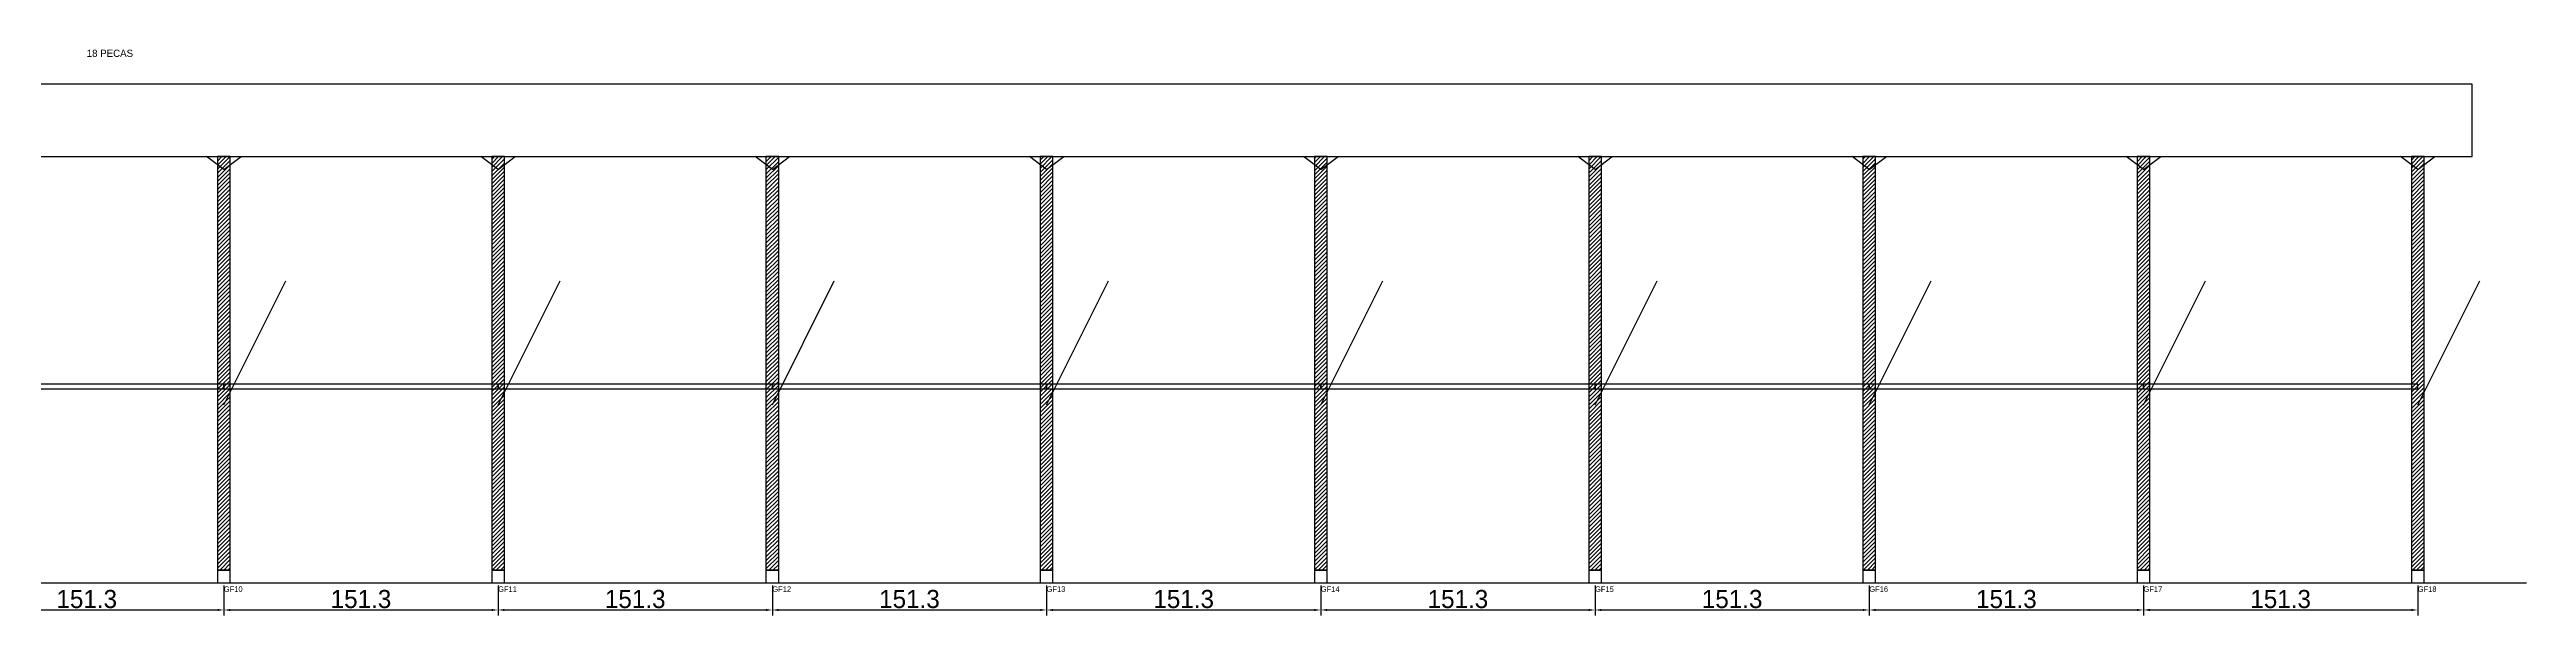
# Model space of a CAD drawing. Header units: metres. Extents: x -30 to 2663, y -25 to 308.
# Drawn here: x 1296 to 2663, y -25 to 287 of the extents above; entities that cross this region are included whole.
import ezdxf

# ---------------------------------------------------------------- set-up
doc = ezdxf.new("R2010")
doc.units = ezdxf.units.M
for name, color, linetype in [('BARRA_ANCORAGEM', 1, 'Continuous'), ('COTA', 241, 'Continuous'), ('GARFOS OK', 3, 'Continuous'), ('NOME DA VIGA', 6, 'Continuous'), ('SARR_7x7', 40, 'Continuous'), ('TIRAS REESCORAMENTO', 252, 'Continuous'), ('VIGAS', 3, 'Continuous')]:
    doc.layers.add(name, color=color, linetype=linetype)
doc.dimstyles.new('EZ DXF', dxfattribs={"dimtxt": 10, "dimasz": 3.5, "dimexe": 3, "dimexo": 1.5, "dimgap": 1, "dimtad": 1, "dimdec": 1, "dimdsep": 46, "dimcen": 2.5, "dimazin": 3, "dimtfac": 1, "dimtmove": 0, "dimatfit": 3})

msp = doc.modelspace()

# ---------------------------------------------------------------- hatches: boundary and pattern name
at = {"layer": 'COTA'}
h = msp.add_hatch(dxfattribs=at)
h.set_pattern_fill('ANSI31', scale=0.5)
h.paths.add_polyline_path([(1388.5, 0), (1395.5, 0), (1395.5, 228), (1388.5, 228)])
h = msp.add_hatch(dxfattribs=at)
h.set_pattern_fill('ANSI31', scale=0.5)
h.paths.add_polyline_path([(1539.83, 0), (1546.83, 0), (1546.83, 228), (1539.83, 228)])
h = msp.add_hatch(dxfattribs=at)
h.set_pattern_fill('ANSI31', scale=0.5)
h.paths.add_polyline_path([(1691.17, 0), (1698.17, 0), (1698.17, 228), (1691.17, 228)])
h = msp.add_hatch(dxfattribs=at)
h.set_pattern_fill('ANSI31', scale=0.5)
h.paths.add_polyline_path([(1842.5, 0), (1849.5, 0), (1849.5, 228), (1842.5, 228)])
h = msp.add_hatch(dxfattribs=at)
h.set_pattern_fill('ANSI31', scale=0.5)
h.paths.add_polyline_path([(1993.83, 0), (2000.83, 0), (2000.83, 228), (1993.83, 228)])
h = msp.add_hatch(dxfattribs=at)
h.set_pattern_fill('ANSI31', scale=0.5)
h.paths.add_polyline_path([(2145.17, 0), (2152.17, 0), (2152.17, 228), (2145.17, 228)])
h = msp.add_hatch(dxfattribs=at)
h.set_pattern_fill('ANSI31', scale=0.5)
h.paths.add_polyline_path([(2296.5, 0), (2303.5, 0), (2303.5, 228), (2296.5, 228)])
h = msp.add_hatch(dxfattribs=at)
h.set_pattern_fill('ANSI31', scale=0.5)
h.paths.add_polyline_path([(2447.83, 0), (2454.83, 0), (2454.83, 228), (2447.83, 228)])
h = msp.add_hatch(dxfattribs=at)
h.set_pattern_fill('ANSI31', scale=0.5)
h.paths.add_polyline_path([(2599.17, 0), (2606.17, 0), (2606.17, 228), (2599.17, 228)])

# ---------------------------------------------------------------- linework, layer by layer
at = {"layer": 'BARRA_ANCORAGEM'}
for p, q in [((1392, 91.2), (1426.2, 159.6)), ((1543.33, 91.2), (1577.53, 159.6)), ((1694.67, 91.2), (1728.87, 159.6)), ((1846, 91.2), (1880.2, 159.6)), ((1997.33, 91.2), (2031.53, 159.6)), ((2148.67, 91.2), (2182.87, 159.6)), ((2300, 91.2), (2334.2, 159.6)), ((2451.33, 91.2), (2485.53, 159.6)), ((2602.67, 91.2), (2636.87, 159.6))]:
    msp.add_line(p, q, dxfattribs=at)
at = {"layer": 'GARFOS OK'}
for p, q in [((1392, 221), (1382.5, 228)), ((1382.5, 228), (1401.5, 228)), ((1392, 221), (1401.5, 228)), ((1543.33, 221), (1533.83, 228)), ((1533.83, 228), (1552.83, 228)), ((1543.33, 221), (1552.83, 228)), ((1694.67, 221), (1685.17, 228)), ((1685.17, 228), (1704.17, 228)), ((1694.67, 221), (1704.17, 228)), ((1846, 221), (1836.5, 228)), ((1836.5, 228), (1855.5, 228)), ((1846, 221), (1855.5, 228)), ((1997.33, 221), (1987.83, 228)), ((1987.83, 228), (2006.83, 228)), ((1997.33, 221), (2006.83, 228)), ((2148.67, 221), (2139.17, 228)), ((2139.17, 228), (2158.17, 228)), ((2148.67, 221), (2158.17, 228)), ((2300, 221), (2290.5, 228)), ((2290.5, 228), (2309.5, 228)), ((2300, 221), (2309.5, 228)), ((2451.33, 221), (2441.83, 228)), ((2441.83, 228), (2460.83, 228)), ((2451.33, 221), (2460.83, 228)), ((2602.67, 221), (2593.17, 228)), ((2593.17, 228), (2612.17, 228)), ((2602.67, 221), (2612.17, 228))]:
    msp.add_line(p, q, dxfattribs=at)
at = {"layer": 'GARFOS OK', "linetype": 'CONTINUOUS'}
msp.add_line((-30, -7), (2662.67, -7), dxfattribs=at)
at = {"layer": 'GARFOS OK'}
for points in [[(1388.5, 0), (1395.5, 0), (1395.5, 228), (1388.5, 228), (1388.5, 0)], [(1539.83, 0), (1546.83, 0), (1546.83, 228), (1539.83, 228), (1539.83, 0)], [(1691.17, 0), (1698.17, 0), (1698.17, 228), (1691.17, 228), (1691.17, 0)], [(1842.5, 0), (1849.5, 0), (1849.5, 228), (1842.5, 228), (1842.5, 0)], [(1993.83, 0), (2000.83, 0), (2000.83, 228), (1993.83, 228), (1993.83, 0)], [(2145.17, 0), (2152.17, 0), (2152.17, 228), (2145.17, 228), (2145.17, 0)], [(2296.5, 0), (2303.5, 0), (2303.5, 228), (2296.5, 228), (2296.5, 0)], [(2447.83, 0), (2454.83, 0), (2454.83, 228), (2447.83, 228), (2447.83, 0)], [(2599.17, 0), (2606.17, 0), (2606.17, 228), (2599.17, 228), (2599.17, 0)]]:
    msp.add_lwpolyline(points, dxfattribs=at)
at = {"layer": 'SARR_7x7'}
for points in [[(1388.5, -7), (1395.5, -7), (1395.5, 0), (1388.5, 0), (1388.5, -7)], [(1539.83, -7), (1546.83, -7), (1546.83, 0), (1539.83, 0), (1539.83, -7)], [(1691.17, -7), (1698.17, -7), (1698.17, 0), (1691.17, 0), (1691.17, -7)], [(1842.5, -7), (1849.5, -7), (1849.5, 0), (1842.5, 0), (1842.5, -7)], [(1993.83, -7), (2000.83, -7), (2000.83, 0), (1993.83, 0), (1993.83, -7)], [(2145.17, -7), (2152.17, -7), (2152.17, 0), (2145.17, 0), (2145.17, -7)], [(2296.5, -7), (2303.5, -7), (2303.5, 0), (2296.5, 0), (2296.5, -7)], [(2447.83, -7), (2454.83, -7), (2454.83, 0), (2447.83, 0), (2447.83, -7)], [(2599.17, -7), (2606.17, -7), (2606.17, 0), (2599.17, 0), (2599.17, -7)]]:
    msp.add_lwpolyline(points, dxfattribs=at)
at = {"layer": 'TIRAS REESCORAMENTO'}
for points in [[(1240.67, 100), (1392, 100), (1392, 102.5), (1240.67, 102.5), (1240.67, 100)], [(1392, 100), (1543.33, 100), (1543.33, 102.5), (1392, 102.5), (1392, 100)], [(1543.33, 100), (1694.67, 100), (1694.67, 102.5), (1543.33, 102.5), (1543.33, 100)], [(1694.67, 100), (1846, 100), (1846, 102.5), (1694.67, 102.5), (1694.67, 100)], [(1846, 100), (1997.33, 100), (1997.33, 102.5), (1846, 102.5), (1846, 100)], [(1997.33, 100), (2148.67, 100), (2148.67, 102.5), (1997.33, 102.5), (1997.33, 100)], [(2148.67, 100), (2300, 100), (2300, 102.5), (2148.67, 102.5), (2148.67, 100)], [(2300, 100), (2451.33, 100), (2451.33, 102.5), (2300, 102.5), (2300, 100)], [(2451.33, 100), (2602.67, 100), (2602.67, 102.5), (2451.33, 102.5), (2451.33, 100)]]:
    msp.add_lwpolyline(points, dxfattribs=at)
at = {"layer": 'VIGAS'}
msp.add_lwpolyline([(0, 228), (2632.67, 228), (2632.67, 268), (0, 268), (0, 228)], dxfattribs=at)

# ---------------------------------------------------------------- texts
at = {"layer": 'NOME DA VIGA'}
for s, height, p in [('18 PECAS', 4, (1316.33, 283)), ('GF10', 3, (1392, -12)), ('GF11', 3, (1543.33, -12)), ('GF12', 3, (1694.67, -12)), ('GF13', 3, (1846, -12)), ('GF14', 3, (1997.33, -12)), ('GF15', 3, (2148.67, -12)), ('GF16', 3, (2300, -12)), ('GF17', 3, (2451.33, -12)), ('GF18', 3, (2602.67, -12))]:
    msp.add_text(s, height=height, dxfattribs=at).set_placement(p)

# ---------------------------------------------------------------- dimensions: what is measured, and where the dimension line sits
at = {"layer": 'COTA'}
for base, p1, p2 in [((1240.67, -22), (1240.67, -7), (1392, -7)), ((1392, -22), (1392, -7), (1543.33, -7)), ((1543.33, -22), (1543.33, -7), (1694.67, -7)), ((1694.67, -22), (1694.67, -7), (1846, -7)), ((1846, -22), (1846, -7), (1997.33, -7)), ((1997.33, -22), (1997.33, -7), (2148.67, -7)), ((2148.67, -22), (2148.67, -7), (2300, -7)), ((2300, -22), (2300, -7), (2451.33, -7)), ((2451.33, -22), (2451.33, -7), (2602.67, -7))]:
    msp.add_linear_dim(base=base, p1=p1, p2=p2, dimstyle='EZ DXF', dxfattribs=at).render()

doc.saveas('drawing.dxf')
